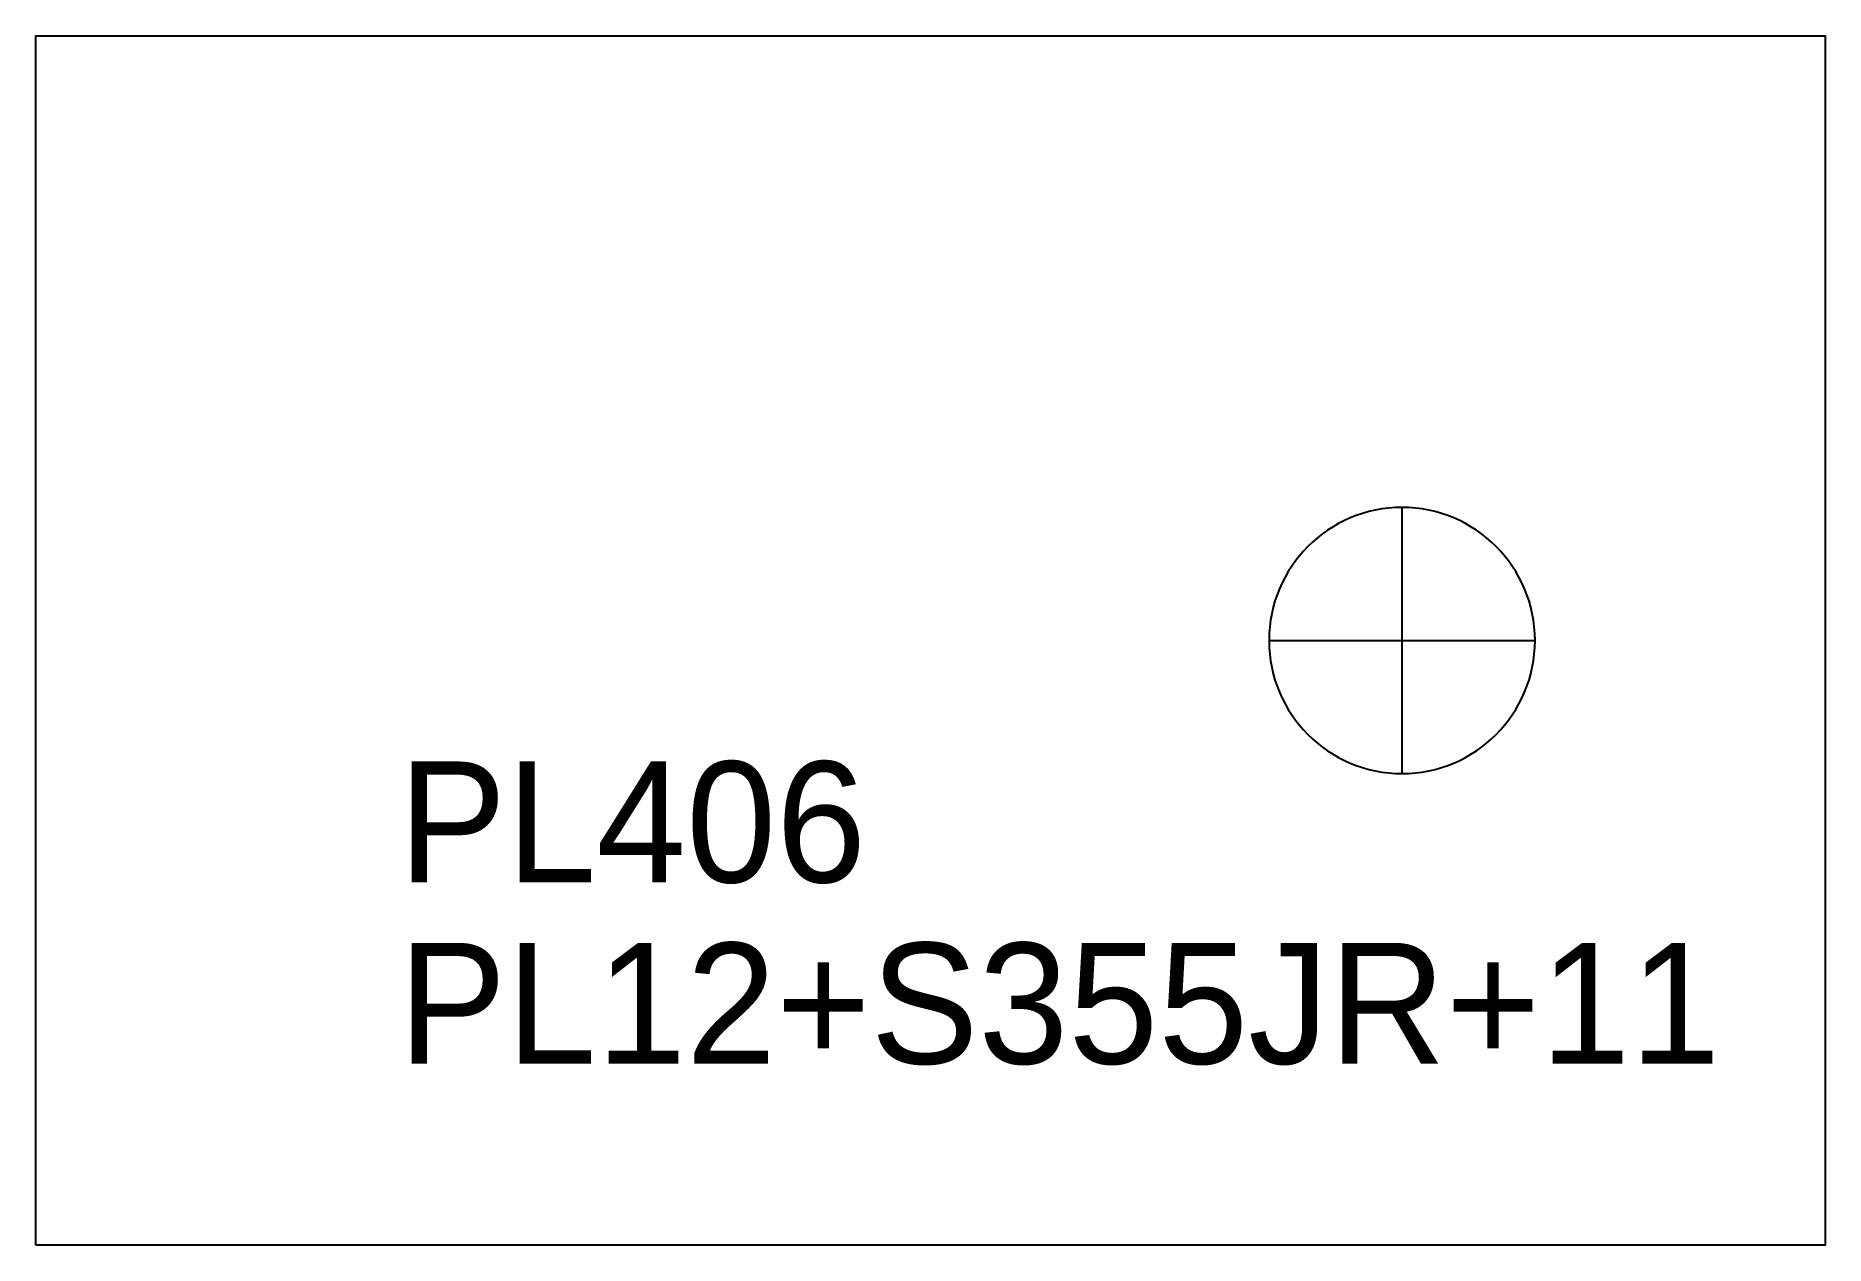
# Model space of a CAD drawing. Extents: x 0 to 148, y 0 to 100.
import ezdxf

# ---------------------------------------------------------------- set-up
doc = ezdxf.new("R2010")
doc.units = 0
for name, color, linetype in [('22', 7, 'CONTINUOUS'), ('CUT', 7, 'CONTINUOUS'), ('SCRIBE', 3, 'CONTINUOUS'), ('TEXT', 7, 'CONTINUOUS')]:
    doc.layers.add(name, color=color, linetype=linetype)

msp = doc.modelspace()

# ---------------------------------------------------------------- linework, layer by layer
at = {"layer": '22', "color": 7, "linetype": 'CONTINUOUS'}
for p, q in [((112.99, 39), (112.99, 61)), ((101.99, 50), (123.99, 50))]:
    msp.add_line(p, q, dxfattribs=at)
msp.add_lwpolyline([(112.99, 61, 1), (112.99, 39, 1)], format="xyb", close=True, dxfattribs=at)
at = {"layer": 'CUT', "color": 7, "linetype": 'CONTINUOUS'}
msp.add_lwpolyline([(0, 0), (0, 100), (147.99, 100), (147.99, 0)], close=True, dxfattribs=at)

# ---------------------------------------------------------------- texts
at = {"layer": 'SCRIBE', "color": 3}
msp.add_text('PL406', height=10, dxfattribs=at).set_placement((30, 30))
at = {"layer": 'TEXT', "color": 7}
msp.add_text('PL12+S355JR+11', height=10, dxfattribs=at).set_placement((30, 15))

doc.saveas('drawing.dxf')
